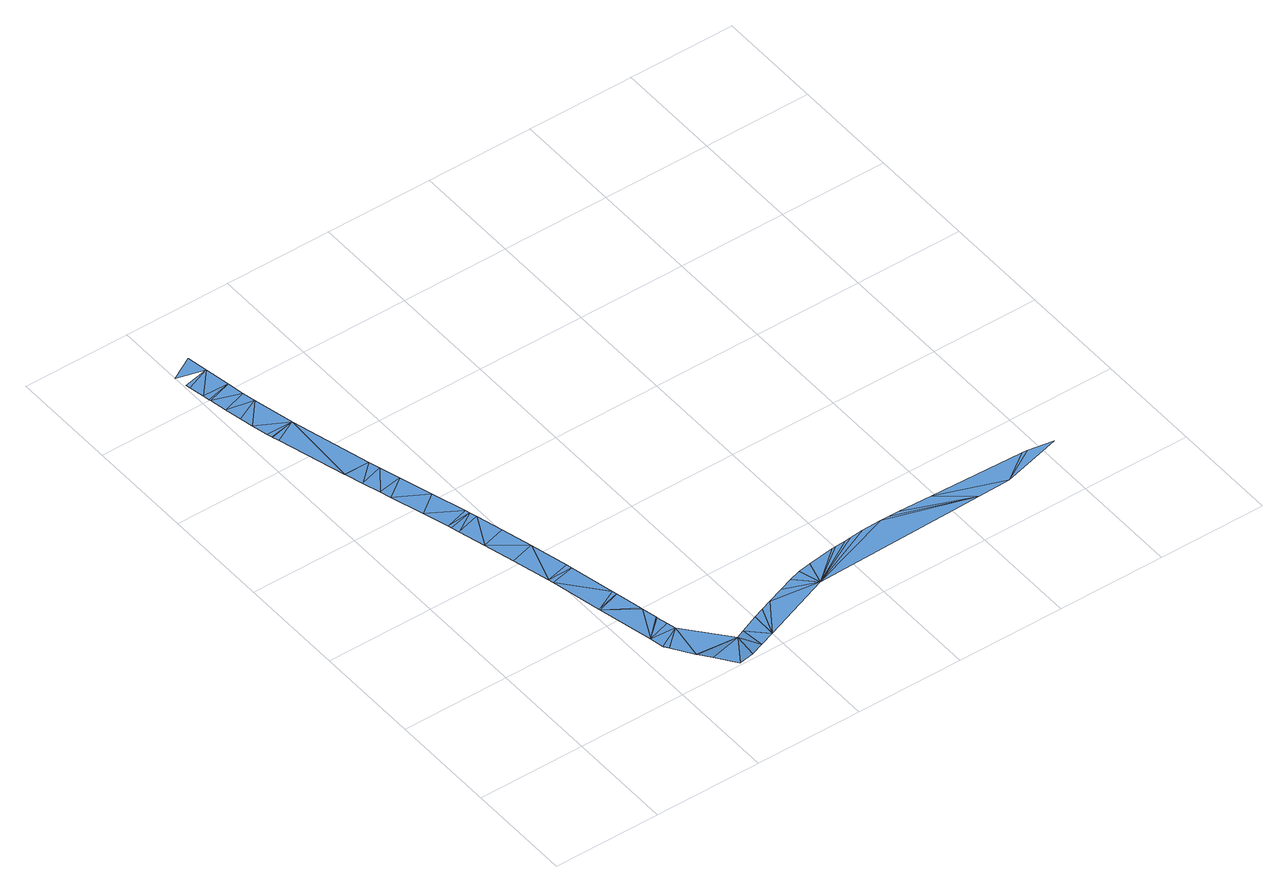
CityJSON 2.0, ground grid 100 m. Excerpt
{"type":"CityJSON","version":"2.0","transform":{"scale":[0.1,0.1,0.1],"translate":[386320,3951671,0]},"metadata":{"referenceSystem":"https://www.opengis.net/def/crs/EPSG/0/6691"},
"CityObjects":{
"waterbody1":{"type":"WaterBody","attributes":{"name":"神田川","class":"1030"},"geometry":[{"type":"MultiSurface","lod":"1","boundaries":[[[0,1,2]],[[3,4,0]],[[3,0,2]],[[3,2,5]],[[6,7,4]],[[3,5,8]],[[9,10,7]],[[11,12,10]],[[3,13,4]],[[13,14,4]],[[14,15,4]],[[15,6,4]],[[16,17,12]],[[18,19,17]],[[6,20,7]],[[20,9,7]],[[18,21,19]],[[9,11,10]],[[22,8,23]],[[24,25,21]],[[26,27,28]],[[29,28,30]],[[31,32,25]],[[33,34,27]],[[35,30,36]],[[31,37,32]],[[38,36,37]],[[33,39,34]],[[40,41,39]],[[40,42,41]],[[40,43,42]],[[40,44,43]],[[22,23,45]],[[11,16,12]],[[40,46,44]],[[16,47,17]],[[47,18,17]],[[48,49,46]],[[22,3,8]],[[48,50,49]],[[18,51,21]],[[51,24,21]],[[52,53,50]],[[29,26,28]],[[26,33,27]],[[24,31,25]],[[35,29,30]],[[38,35,36]],[[31,38,37]],[[22,45,54]],[[33,40,39]],[[55,56,53]],[[55,57,56]],[[58,59,57]],[[40,48,46]],[[58,60,59]],[[48,52,50]],[[52,55,53]],[[55,58,57]],[[22,54,61]],[[58,62,63]],[[22,61,64]],[[65,22,64]],[[65,64,66]],[[67,65,66]],[[68,67,66]],[[69,68,66]],[[69,66,70]],[[71,69,70]],[[72,71,70]],[[73,72,70]],[[74,73,70]],[[75,74,70]],[[76,75,70]],[[77,76,70]],[[78,77,70]],[[79,78,70]],[[80,79,70]],[[80,70,81]],[[82,80,81]],[[83,82,81]],[[84,83,81]],[[84,81,85]],[[86,84,85]],[[87,86,85]],[[88,87,85]]]}]}
},
"vertices":[
[1218,545,1],[1219,539,1],[1245,501,2],[1424,655,1],[1190,671,1],[1246,499,2],[1349,991,1],[1076,1184,1],[1374,312,2],[1292,1251,1],[1074,1192,1],[1281,1299,1],[970,1662,1],[1405,739,1],[1383,837,1],[1380,852,1],[1190,1711,1],[960,1708,1],[1090,2110,1],[872,2053,1],[1346,1006,1],[798,2335,1],[1749,268,6],[1377,307,2],[948,2639,1],[730,2581,1],[672,3556,1],[456,3494,1],[506,3330,1],[729,3367,1],[537,3228,1],[928,2711,1],[710,2653,1],[643,3659,1],[409,3662,1],[821,3065,1],[629,2926,1],[700,2690,1],[916,2753,1],[409,3664,1],[439,4400,1],[227,4291,1],[209,4352,1],[208,4356,1],[197,4404,1],[1450,188,17],[162,4556,1],[1179,1760,1],[354,4778,1],[135,4675,1],[104,4830,1],[1015,2393,1],[329,4905,1],[73,4990,1],[1581,8,18],[300,5061,1],[71,5001,1],[60,5068,1],[259,5294,1],[33,5204,1],[26,5245,1],[1729,42,8],[225,5489,1],[6,5364,1],[1856,90,1],[1836,307,1],[2003,145,1],[2010,381,1],[2106,416,1],[2209,454,1],[2664,396,1],[2367,513,1],[2496,560,1],[2606,594,1],[2725,616,1],[2971,648,1],[3004,650,1],[3102,656,1],[3163,660,1],[3292,674,1],[3480,682,1],[4268,435,1],[3558,682,1],[3655,677,1],[3976,666,1],[4578,443,1],[4845,638,1],[4897,635,1],[5137,596,1]
]}
